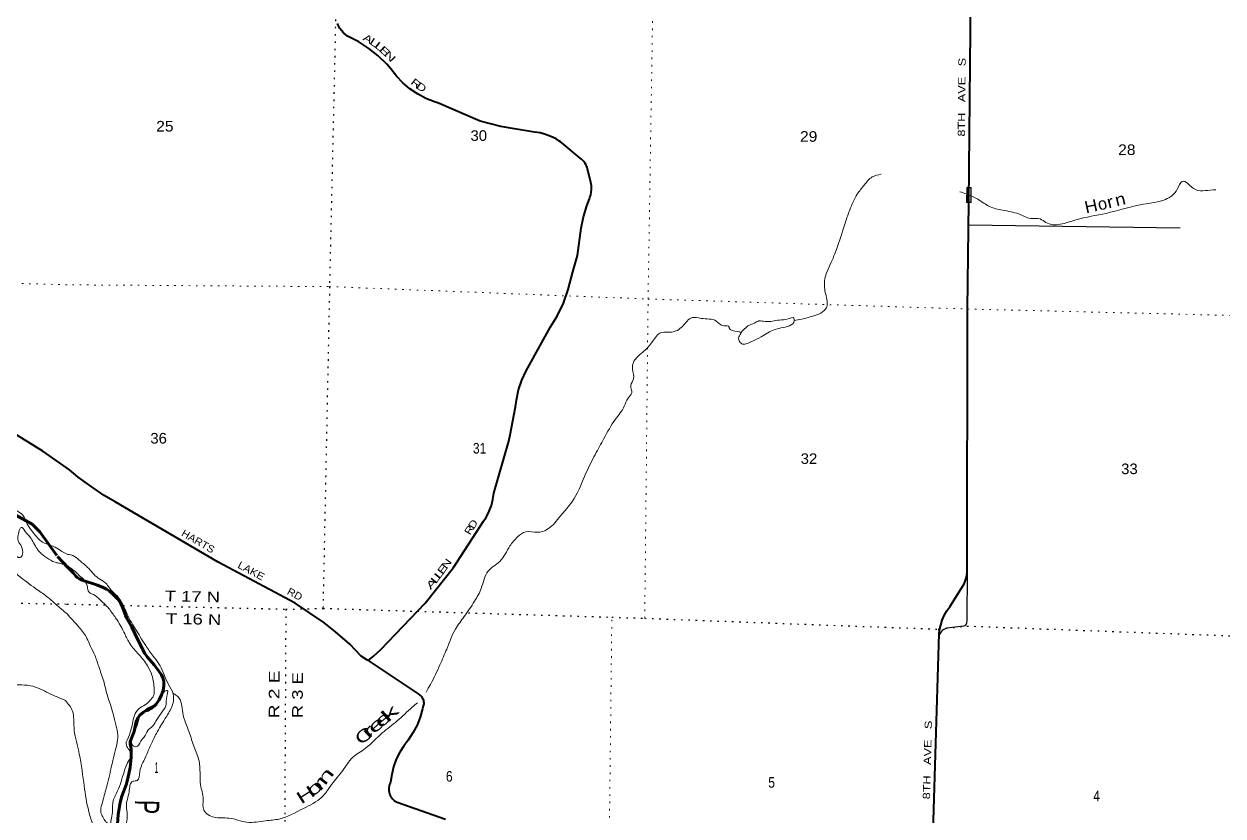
# Model space of a CAD drawing. Header units: feet. Extents: x -518066 to -250644, y -364975 to -177792.
# Drawn here: x -377218 to -357437, y -217029 to -203956 of the extents above; entities that cross this region are included whole.
import ezdxf
from ezdxf.enums import TextEntityAlignment as Align

# ---------------------------------------------------------------- set-up
doc = ezdxf.new("R2010")
doc.units = ezdxf.units.FT
doc.header["$LTSCALE"] = 80
doc.linetypes.add('DOTTED', pattern=[1.5, 0.3, -1.2])
doc.linetypes.add('LONG_DASH_SHORT_DASH', pattern=[9.9, 6, -1.2, 1.5, -1.2])
for name, color, linetype, lineweight in [('11', 7, 'LONG_DASH_SHORT_DASH', 60), ('26', 7, 'Continuous', 40), ('29', 7, 'Continuous', 25), ('39', 7, 'Continuous', 13), ('41', 7, 'Continuous', 13), ('6', 7, 'DOTTED', 25), ('61', 7, 'Continuous', 13), ('7', 7, 'DOTTED', 13)]:
    doc.layers.add(name, color=color, linetype=linetype, lineweight=lineweight)
doc.layers.add('12', color=7, linetype='Continuous')
doc.layers.add('27', color=7, linetype='Continuous')

msp = doc.modelspace()

# ---------------------------------------------------------------- linework, layer by layer
at = {"layer": '11'}
msp.add_line((-376573.82, -212845.03), (-376496.18, -212926.62), dxfattribs=at)
for points in [[(-377362.14, -212059.53), (-377085.19, -212211.47), (-376958.24, -212337), (-376666.54, -212743.07), (-376496.18, -212926.62)], [(-376496.18, -212926.62), (-376431.62, -212986.52), (-376407.69, -213012.98), (-376365.2, -213068.5), (-376339.11, -213093.72), (-376303.24, -213115.86), (-376257.91, -213135.88), (-376004.93, -213218.51), (-375910.78, -213256.12), (-375857.62, -213283.95), (-375807.56, -213316.85), (-375807.56, -213316.85), (-375755.18, -213363.13), (-375678.02, -213442.79), (-375643.94, -213486.79), (-375620.02, -213527.84), (-375599.71, -213572.11), (-375543.53, -213717.69), (-375524.11, -213759.22), (-375441.39, -213914.03), (-375340.44, -214123.08), (-375225.78, -214346.53), (-375186.87, -214401.9), (-375068.29, -214535.73), (-374991.18, -214636.09), (-374950.26, -214700.31), (-374927.32, -214750.39), (-374912.9, -214804.61), (-374908.84, -214879.07), (-374923.63, -214958.68), (-374948.48, -215027.2), (-374987.09, -215109.17), (-375037.21, -215182.84), (-375072.11, -215214.99), (-375184.69, -215268.73), (-375249.02, -215315.62), (-375305.17, -215364.89), (-375340.26, -215407.76), (-375361.39, -215448.64), (-375374.48, -215491.7), (-375402.35, -215632.6), (-375457.89, -215769.13), (-375465.66, -215798.95), (-375468.29, -215825.57), (-375466.38, -215847.56), (-375451.72, -215916.27), (-375449.39, -215933.84), (-375448.83, -215950.14), (-375448.58, -215992.9), (-375448.57, -216007.45), (-375449.35, -216060.76), (-375466.94, -216226.05), (-375504.96, -216410.12), (-375532.49, -216513.96), (-375603.49, -216702.9), (-375630.62, -216806.2), (-375662.23, -217005.66), (-375697.46, -217489.32)]]:
    msp.add_lwpolyline(points, dxfattribs=at)
at = {"layer": '26'}
msp.add_line((-361632.45, -206903.06), (-361597.59, -203349.83), dxfattribs=at)
for points in [[(-376469.61, -211317.64), (-376907.04, -211005.18), (-377442.04, -210674.49), (-380445.06, -208668.84), (-381224.55, -208156.54), (-381697.19, -207829.46), (-381864.3, -207736.32), (-382046.38, -207610.13), (-382214.28, -207465.61), (-382366.15, -207304.32), (-382856.29, -206757.82), (-383341.91, -206287.82), (-385327.75, -204547.1), (-385376.02, -204513.51), (-385504.03, -204410.22), (-385620.54, -204294.11), (-385724.27, -204166.47), (-385814.09, -204028.67), (-385889.02, -203882.25), (-386033.8, -203569.03), (-386519.78, -202799.86), (-386523.91, -202793.33)], [(-371540.68, -214462.41), (-371514.68, -214441.81), (-371455.42, -214394.88), (-371332.03, -214278.68), (-370599.29, -213517.43), (-370131.45, -212928.29), (-369635.77, -212164.31), (-369588.18, -212088.74), (-369542.65, -211997.68), (-369506.88, -211902.36), (-369481.27, -211803.83), (-369466.1, -211703.16), (-369219.58, -210839.98), (-369194.44, -210740.02), (-369108.73, -210276.04), (-369094.5, -210163.31), (-369058.59, -209997.26), (-369005.53, -209835.88), (-368935.88, -209680.92), (-368850.42, -209534.1), (-368531.48, -208957.46), (-368421.85, -208777.69), (-368319.18, -208564.42), (-368239.36, -208341.59), (-368162.37, -208048.3), (-368086.16, -207777.14), (-368023.77, -207328.28), (-367989.05, -207140.69), (-367934.91, -206957.75), (-367890.15, -206843.62), (-367881.03, -206821.12), (-367867.45, -206777.94), (-367858.46, -206733.58), (-367854.15, -206688.51), (-367854.58, -206643.25), (-367856.87, -206623.28), (-367859.75, -206598.2), (-367865.89, -206573.28), (-367922.15, -206345.13), (-367927.34, -206325.22), (-367936.85, -206298.85), (-367949.05, -206273.62), (-367963.83, -206249.8), (-367981.02, -206227.65), (-368000.43, -206207.43), (-368021.85, -206189.34), (-368045.04, -206173.6), (-368344.85, -205919.4), (-368365.49, -205901.9), (-368394.85, -205883.17), (-368440.33, -205854.17), (-368524.17, -205811.8), (-368611.97, -205778.42), (-368702.78, -205754.41), (-368795.6, -205740.02), (-369126.37, -205687.94), (-369351.78, -205649.79), (-369694.34, -205560.93), (-370381.19, -205262.53), (-370446.46, -205241.65), (-370588.27, -205184.11), (-370723.3, -205112.07), (-370850.05, -205026.3), (-370967.15, -204927.76), (-371073.3, -204817.51), (-371167.35, -204696.78), (-371232.36, -204621.57), (-371372.89, -204482.75), (-371527.16, -204359.38), (-371693.48, -204252.82), (-371870.03, -204164.22), (-371878.6, -204158.71), (-371915.6, -204131.47), (-371949.55, -204100.51), (-371980.08, -204066.17), (-372006.85, -204028.83), (-372029.58, -203988.89), (-372048, -203946.79)], [(-362228.95, -217649.45), (-362118.05, -214015.92), (-362111.47, -213959.28), (-362094.39, -213876.37), (-362068.74, -213795.7), (-362034.79, -213718.16), (-361992.92, -213644.59), (-361961.52, -213600.8), (-361943.54, -213575.73), (-361928.1, -213550.8), (-361709.22, -213197.49), (-361708.89, -213196.85), (-361688.28, -213151.56), (-361672.53, -213104.36), (-361661.79, -213055.78), (-361656.19, -213006.34), (-361649.7, -208660.66), (-361632.45, -206903.06)], [(-371540.68, -214462.41), (-371560.01, -214449.45), (-371657.01, -214388.4), (-371842.91, -214194.09), (-372080.86, -213988.28), (-372273.64, -213834), (-372746.26, -213516.02), (-374014.09, -212839), (-375714.74, -211844.79), (-375892.58, -211736.96), (-376130.24, -211571.21), (-376322.27, -211435.64), (-376469.61, -211317.64)], [(-371540.68, -214462.41), (-370717.7, -215014.14), (-370708.42, -215018.87), (-370693.85, -215027.9), (-370680.31, -215038.41), (-370667.94, -215050.28), (-370656.88, -215063.38), (-370647.24, -215077.55), (-370639.15, -215092.66), (-370632.67, -215108.54), (-370627.89, -215125), (-370624.86, -215141.87), (-370623.61, -215158.96), (-370624.15, -215176.1), (-370626.48, -215193.08), (-370630.57, -215209.73), (-370641.28, -215261.02), (-370680.44, -215398.53), (-370733.75, -215531.19), (-370800.64, -215657.55), (-370880.37, -215776.23), (-370948.64, -215864.7), (-371017.9, -215975.19), (-371075.23, -216092.32), (-371120.01, -216214.79), (-371151.74, -216341.28), (-371170.07, -216470.39), (-371179.11, -216488.37), (-371188.1, -216511.46), (-371194.62, -216535.36), (-371198.61, -216559.81), (-371200.02, -216584.54), (-371198.83, -216609.29), (-371195.07, -216633.78), (-371188.77, -216657.74), (-371180, -216680.9), (-371168.85, -216703.03), (-371155.45, -216723.87), (-371139.95, -216743.19), (-371122.51, -216760.79), (-371103.33, -216776.47), (-371082.61, -216790.06), (-371060.59, -216801.41), (-370262.52, -217079.15)]]:
    msp.add_lwpolyline(points, dxfattribs=at)
at = {"layer": '29'}
for p, q in [((-361636.5, -207272.67), (-358144.14, -207323.55)), ((-361659.77, -212990.43), (-361660.68, -213803.29))]:
    msp.add_line(p, q, dxfattribs=at)
msp.add_lwpolyline([(-361660.68, -213803.29), (-361669.96, -213845.52), (-361676.32, -213862.49), (-361691.16, -213885.83), (-361712.37, -213896.44), (-361996.48, -213930.38), (-362045.25, -213951.59), (-362068.57, -213966.44), (-362087.66, -213989.78), (-362119.46, -214038.57)], dxfattribs=at)
at = {"layer": '39'}
for points in [[(-364516.23, -208850.54), (-364384.57, -208826.03), (-364205.91, -208778.68), (-364073.51, -208728.04), (-363978.21, -208636.12), (-363992.13, -208416.42), (-364010.12, -208198.61), (-363900.61, -207889.78), (-363789.94, -207611.16), (-363666.3, -207230.29), (-363593.98, -207025.06), (-363469.74, -206764.93), (-363356.68, -206615.15), (-363223.95, -206482.02), (-363077.57, -206435.79)], [(-361777.96, -206726.08), (-361666.45, -206763.2), (-361481.46, -206850.42), (-361287.35, -206968.5), (-361073.53, -207030.78), (-360807.3, -207092.52), (-360611.88, -207164.35), (-360455.01, -207174.75), (-360357.96, -207233.79), (-359865.06, -207189.15), (-359366.37, -207082.3), (-358753.62, -206932.34), (-358384.63, -206852.06), (-358190.47, -206684.42), (-358112.21, -206553.8), (-357890.43, -206690.75), (-357727.7, -206707.35), (-357556, -206692.01)], [(-383071.21, -207421.95), (-382916.95, -207646.48), (-382853.04, -207891.77), (-382841.63, -208103.18), (-382844.31, -208312.67), (-382749.85, -208618.18), (-382627.25, -208921.48), (-382492.46, -209244.83), (-382318.87, -209660.58), (-382121.85, -209967.39), (-381910.83, -210262.03), (-381714.31, -210490.29), (-381498, -210668.07), (-381138.38, -210931.48), (-380993.45, -210954.65), (-380739.99, -210969.03), (-380394.33, -210936.44), (-380181.18, -210934.98), (-380032.5, -210915.83), (-379805.23, -210922.33), (-379515.74, -210910.28), (-379302.32, -210953.12), (-379024.51, -211001.57), (-378804.92, -211064.52), (-378603.09, -211179.96), (-378374.93, -211325.43), (-378159.14, -211422.64), (-377993.57, -211528.26), (-377781.43, -211683.91), (-377601.62, -211815.61), (-377339.1, -211989.04), (-377236.06, -212064.87), (-377164.75, -212209.4), (-377067.34, -212347.71), (-376913.49, -212507.79), (-376734.06, -212579.07), (-376621.06, -212640.73), (-376495.94, -212710.37), (-376492.61, -212711.14)], [(-370583.82, -214982.39), (-370511.75, -214856.89), (-370355.42, -214531.25), (-370243.31, -214272.8), (-370098.94, -213942.8), (-369956.1, -213737.52), (-369785.67, -213482.7), (-369674.98, -213274.51), (-369560, -212985.95), (-369370.16, -212828.25), (-369201.68, -212571.36), (-369076.54, -212421.93), (-368941.15, -212337.16), (-368745.98, -212346.61), (-368591.6, -212302.62), (-368392.67, -212108.95), (-368141.77, -211787.96), (-367946.58, -211370.85), (-367794.85, -211065.2), (-367650.24, -210797.59), (-367459.91, -210480.95), (-367314.77, -210265.67), (-367252.56, -210132.59), (-367191.67, -210045.75), (-367208.32, -209922.55), (-367160.83, -209811.19), (-367178.53, -209653.75), (-367163.25, -209541.5), (-366984.63, -209353.31), (-366849.26, -209198.12), (-366703.99, -209049.24), (-366534.53, -209041.88), (-366356.63, -208950.25), (-366195.26, -208801.82), (-366048.57, -208815.96), (-365795.98, -208861.21), (-365673.27, -208939.08), (-365585.2, -208959.63), (-365583.53, -208971.75), (-365444.2, -209031.97), (-365390.41, -209053.59), (-365422.55, -209121.1), (-365383.35, -209230.85), (-365215.22, -209199.31), (-365053.83, -209121.3), (-364945.13, -209053.9), (-364729.26, -208973.39), (-364510.19, -208850.7), (-364515.09, -208810.33), (-364608.16, -208823.83), (-364755.81, -208843.87), (-364869.13, -208860.84), (-364990.21, -208867.53), (-365094.73, -208858.59), (-365168.23, -208892.76), (-365260.03, -208932.46), (-365311.45, -208969.26), (-365388.28, -209049.62)], [(-384175.18, -209454.46), (-384143.98, -209465.63), (-384061.16, -209523.48), (-383957.82, -209645.63), (-383876.8, -209737.73), (-383692.73, -209905.66), (-383539.34, -209993.23), (-383071.61, -210181.37), (-382678.48, -210339.8), (-382260.77, -210566.55), (-381979.83, -210790.21), (-381396.66, -211106.47), (-381176.63, -211237.89), (-380855.39, -211473.36), (-380538.29, -211690.73), (-380180.96, -211909.84), (-379952.84, -212049.26), (-379715.07, -212126.19), (-379507.55, -212187.2), (-379275.66, -212288.33), (-378889.42, -212311.87), (-378684.4, -212298.38), (-378487.13, -212329.25), (-378386.31, -212372.87), (-378188.54, -212482.29), (-378003.14, -212545.48), (-377700.11, -212762.94), (-377465.78, -212930.52), (-377304.06, -213062.35), (-377027.22, -213273.95), (-376845.41, -213403.63), (-376645.21, -213577.49), (-376508.26, -213689.61)], [(-382269.96, -210075.16), (-382047.11, -210333.46), (-381832.43, -210571.67), (-381591.83, -210775.47), (-381321.17, -210962.94), (-381179.93, -211036.5), (-380925.96, -211131.44), (-380712.84, -211125.95), (-380501.77, -211114.43), (-380242.57, -211082.44), (-379983.27, -211066.56), (-379830.4, -211073.57), (-379432.01, -211111.12), (-379214.81, -211115.67), (-378960.92, -211196.51), (-378771.31, -211287.86), (-378515.13, -211413), (-378343.64, -211500.44), (-378168.09, -211595.92), (-377891.56, -211757.17), (-377605.14, -211894.18), (-377431.3, -212036), (-377392.17, -212178.73), (-377382.99, -212355.92), (-377384.01, -212511.02), (-377369.13, -212635.79), (-377312.02, -212762.29), (-377257.82, -212747.82), (-377242, -212705.42), (-377258.88, -212582.67), (-377311.74, -212492.39), (-377320.16, -212434.04), (-377304.64, -212345.31), (-377264.94, -212264.47), (-377196.15, -212330.47), (-377100.87, -212450.66), (-376982.99, -212645.23), (-376871.74, -212747.19), (-376745.71, -212826.5)], [(-376745.71, -212826.5), (-376701.61, -212841.82), (-376645.24, -212854.25), (-376585.55, -212870), (-376533.32, -212882.44), (-376511.77, -212894.04), (-376495.74, -212899.94)], [(-376492.61, -212711.14), (-376411.37, -212728.96), (-376306.72, -212804.3), (-376173.07, -212922.71), (-376083.14, -213019.78), (-375994.77, -213100.71), (-375883.96, -213172.21), (-375769.12, -213314.24), (-375680.8, -213397.18), (-375565.31, -213587.52), (-375514.09, -213699.61), (-375445.32, -213832.31), (-375377.94, -213942.83), (-375301.06, -214073.75), (-375210.32, -214213.1), (-375088.39, -214389.53), (-374993.22, -214514.91), (-374920.76, -214659.79), (-374852.79, -214820.64), (-374770.5, -214973.83), (-374752.98, -215137.3), (-374784.02, -215237.04), (-374892.17, -215427.2), (-375033.97, -215666.72), (-375125.96, -215855.31), (-375207.83, -216042.17), (-375255.09, -216145.48), (-375307.86, -216300.96), (-375348.15, -216442.7), (-375419.02, -216454.81), (-375484.5, -216632.07), (-375529.43, -216866.23), (-375515.47, -217013.51), (-375544.75, -217264.2), (-375542.65, -217403.1), (-375545.07, -217630.4), (-375543.77, -217797.44), (-375515.67, -217943.09), (-375466.04, -218111.48), (-375409.24, -218239.82), (-375349.68, -218342.08), (-375295.71, -218428.09), (-375211.6, -218446.53), (-375050.88, -218463.07), (-374939.22, -218504.41), (-374773.3, -218621.7), (-374614.85, -218789.09), (-374596.83, -218864.04), (-374560.16, -218991.82), (-374490.97, -219180.87), (-374436.98, -219337.31), (-374451.16, -219481.78), (-374438.64, -219608.9), (-374431.55, -219713.72), (-374426.8, -219830.56), (-374415.33, -219923.43), (-374383.62, -220012.85), (-374362.14, -220108.01), (-374332.1, -220185.31), (-374299.87, -220256.63), (-374295.26, -220307.06), (-374330.8, -220352.35), (-374335.6, -220450.81), (-374320.4, -220553.85), (-374305.87, -220681.02), (-374288.25, -220770.04), (-374269.19, -220879.22), (-374246.66, -221008.62)], [(-375529.61, -215807.86), (-375464.59, -215646.69), (-375428.21, -215500.82), (-375396.25, -215368.91), (-375316.38, -215252.42), (-375220.05, -215194.73), (-375135.22, -215116.61), (-375078.69, -215041.72), (-375069.68, -214937.34), (-375107.47, -214706.91), (-375181.54, -214547.91), (-375323.31, -214360.86), (-375471.42, -214183.7), (-375555.49, -214022.4), (-375681.98, -213793.53), (-375788.54, -213643.68), (-375854.77, -213563.37), (-375941.13, -213482.49), (-376045.27, -213389.05), (-376148.36, -213329.84), (-376172.08, -213242.66), (-376223.47, -213136.6), (-376311.78, -213053.66), (-376370.58, -212995.69), (-376425.82, -212953.91), (-376495.74, -212899.94)], [(-386580.29, -213115.06), (-386366.89, -213282.02), (-386207.82, -213462.56), (-385528.83, -213891.32), (-385324.33, -214158.82), (-384969.16, -214649.04), (-384568.3, -214964.6), (-384065.19, -215067.76), (-383681.7, -215071.23), (-383450.12, -214994.84), (-383211.67, -214821.91), (-382772.94, -214475.71), (-382403.58, -214026.25), (-382229.47, -213862.8), (-382144.53, -213793.13), (-382017.99, -213788.24), (-381917.37, -213762.99), (-381793.06, -213784.24), (-381558.84, -213635.42), (-381089.88, -213508.86), (-380181.98, -213474.81), (-379694.78, -213559.71), (-379295.07, -213776.65), (-378456.08, -214279.3), (-377752.68, -214672.06), (-377491.08, -214837.43), (-377111.93, -214879.1), (-376807.77, -215000.58), (-376532.25, -215122.86)], [(-376508.26, -213689.61), (-376411.36, -213799.18), (-376286.8, -213938.84), (-376219.61, -214025.68), (-376120.01, -214228.6), (-376048.67, -214376.14), (-375984.81, -214563.69), (-375902.69, -214804.25), (-375848.03, -215023.7), (-375775.32, -215245.8), (-375723.61, -215434.93), (-375681.47, -215609.62), (-375673.33, -215777.06), (-375706.98, -215928.91), (-375751.84, -216112.58), (-375785.19, -216256.38), (-375823.58, -216428.2), (-375869.88, -216595.71), (-375902.73, -216725.43), (-375935.23, -216845.1), (-375952.98, -216947.17), (-375938.74, -217000.04), (-375912.42, -217053.34), (-375885.89, -217100.6), (-375852.95, -217138.03), (-375823.54, -217161.23), (-375799.67, -217170.13)], [(-375135.66, -215579.42), (-375142.52, -215582.84), (-375201.24, -215668.1), (-375289.51, -215796.43), (-375372.67, -215886.68), (-375414.61, -215873.44), (-375445.11, -215812.22), (-375426.15, -215712.15), (-375400.1, -215646.47), (-375339.51, -215499.26), (-375301.69, -215373.55), (-375229.57, -215317.21), (-375146.17, -215289.34), (-375021.94, -215172.07), (-374952.82, -215079.43), (-374907.63, -214978.07), (-374858.63, -214955.29), (-374868.66, -215095.85), (-374875.89, -215208.33), (-374955.93, -215330.85), (-375040.29, -215463.32), (-375107.45, -215558.03), (-375132.29, -215581.49)], [(-374753.35, -215008.52), (-374678.22, -215058.9), (-374599.18, -215326.69), (-374493.38, -215645.54), (-374409.74, -215893.34), (-374329.51, -216118.92), (-374304.45, -216513.99), (-374262.87, -216752.57), (-374251.78, -216929.95), (-374081.89, -217049.36), (-373836.5, -217064.24), (-373540.19, -217130.83), (-373231.24, -217107.23), (-373008.81, -217079.21), (-372604.87, -216903.32), (-372305.45, -216718.49), (-372142.31, -216507.73), (-371958.4, -216275.42), (-371797.27, -216064.61), (-371587.46, -215913.5), (-371308.19, -215657.68), (-371060.78, -215459.33), (-370812.56, -215232.83), (-370723.32, -215159.44)], [(-376532.25, -215122.86), (-376418.17, -215297.42), (-376392.95, -215567.36), (-376321.29, -215938.72), (-376232.58, -216477.31), (-376161.88, -216900.94), (-376021.51, -217366.08), (-375914.31, -217774.3), (-375808.18, -218240.81), (-375664.92, -218657.74), (-375565.81, -218959.23), (-375403.6, -219330.26), (-375238.37, -219647.04), (-375092.63, -219929.28), (-374945.79, -220151.21), (-374846.8, -220458.72), (-374785.33, -220946.53), (-374781.64, -221403.1), (-374752.08, -221765.63), (-374804.07, -222295.58), (-374837.72, -222703.19), (-374877.05, -223201.19), (-374899.86, -223566.77), (-374970.55, -223909.34), (-374998.55, -224228.57), (-374987.65, -224620.92), (-375011.64, -225050.83), (-375121.03, -225418.83), (-375200.41, -225757.99), (-375275.25, -226010.1)], [(-374252.89, -226026.92), (-374156.7, -225860.3), (-374039.85, -225718.68), (-373944.21, -225614.7), (-373807.87, -225425.33), (-373728.22, -225316.88), (-373661.4, -225234.23), (-373630.3, -225132.48), (-373610.43, -225000.23), (-373577.04, -224888.48), (-373563.2, -224756.07), (-373557.42, -224623.43), (-373578.27, -224506.15), (-373622.54, -224362.06), (-373667.95, -224258.18), (-373700.12, -224184.85), (-373805.18, -224053.15), (-373868.88, -223954.8), (-373954.84, -223859.85), (-374039.08, -223775.01), (-374140.67, -223733.95), (-374251.1, -223791.24), (-374324.55, -223823.41), (-374429.58, -223832.56), (-374507.11, -223866.62), (-374635.15, -223905.31), (-374711.77, -223907.2), (-374770.8, -223857.27), (-374787.49, -223806.5), (-374790.34, -223693.75), (-374795.71, -223599.03), (-374769.87, -223398.54), (-374767.81, -223326.16), (-374762.9, -223153.25), (-374752.57, -223073.06), (-374722.8, -222947.12), (-374673.75, -222851.9), (-374589.84, -222805.95), (-374517.83, -222753.62), (-374414.89, -222676), (-374331.14, -222636.08), (-374258.57, -222563.65), (-374231.1, -222447.71), (-374239.39, -222385.11), (-374268.37, -222199.19), (-374281.05, -222078.11), (-374294.04, -221896.66), (-374296.65, -221775.86), (-374270.8, -221645.79), (-374215.48, -221542.7), (-374216.26, -221427.99), (-374261.55, -221320.09), (-374203.81, -221273.4), (-374165.17, -221189.97), (-374271.44, -221100.49), (-374359.96, -221096.02), (-374444.41, -221089.64), (-374580.57, -221059.7), (-374633.79, -221017.98), (-374662.45, -220962.85), (-374661.32, -220852.22), (-374701.92, -220649.88), (-374727.72, -220494.23), (-374773.89, -220346.06), (-374815.8, -220189.96), (-374880.15, -220043.3), (-374947.76, -219940.81), (-375025.26, -219832.02), (-375063.19, -219748.47), (-375139.56, -219599.46), (-375206.6, -219476.87), (-375266.69, -219322.27), (-375336.55, -219157.35), (-375398.47, -219067.1), (-375468.28, -218900.16), (-375509.96, -218736.02), (-375587.63, -218419.97), (-375649.39, -218253.26), (-375707.71, -218036.34), (-375748.94, -217856.12), (-375765.49, -217658.47), (-375772.44, -217477.19), (-375779.38, -217295.91), (-375787.18, -217144.78), (-375762.82, -216996.56), (-375757.96, -216896.09), (-375751.42, -216807.74), (-375720.44, -216710.01), (-375698.99, -216664.33), (-375625.74, -216497.35), (-375578.96, -216339.7), (-375521.99, -216178.3), (-375462.36, -216065.27), (-375442.76, -216013.5), (-375484.88, -215935.87), (-375529.08, -215860.19), (-375529.61, -215807.86)]]:
    msp.add_spline(points, degree=3, dxfattribs=at)
at = {"layer": '6'}
msp.add_line((-376506.14, -213530.16), (-375872.71, -213545.93), dxfattribs=at)
for points in [[(-371641.35, -182112.07), (-371758.05, -186928.41), (-371885.7, -192277.06), (-372014.5, -197595.49), (-372056.96, -202924.38), (-372177.06, -208291.34), (-372285.5, -213602.3)], [(-407878.03, -212968.2), (-404475.19, -213023.12), (-404268, -213033.79), (-399369.09, -213100.9), (-398858.34, -213099.41), (-394051.52, -213229.59), (-393552.76, -213240.26), (-388627.66, -213315.25), (-383364.49, -213428.2), (-382904.06, -213419), (-378087.4, -213516.88), (-377622.93, -213509.67), (-376506.14, -213530.16)], [(-375582.66, -213552.69), (-372898.4, -213615.43), (-372285.5, -213602.3), (-367520.38, -213746.93), (-366976.9, -213766.07), (-362128.13, -213945.22), (-361661.24, -213893.82), (-356790.32, -214073.59), (-356285.39, -214077.47), (-351465.45, -214231.78), (-350993.59, -214218.75), (-346095.65, -214369.09), (-345674.53, -214368.73), (-345138.63, -214389.57)], [(-372898.4, -213615.43), (-372926.61, -218868.25), (-372954.79, -224261.92), (-372956.9, -226048.27)]]:
    msp.add_lwpolyline(points, dxfattribs=at)
at = {"layer": '61'}
for p, q in [((-361590.19, -206653.31), (-361591.81, -206903.31)), ((-361591.81, -206903.31), (-361666.81, -206902.82))]:
    msp.add_line(p, q, dxfattribs=at)
msp.add_lwpolyline([(-361666.81, -206902.82), (-361665.19, -206652.82), (-361590.19, -206653.31)], dxfattribs=at)
msp.add_lwpolyline([(-361598.23, -206661.25), (-361657.24, -206660.86), (-361658.76, -206894.87), (-361599.75, -206895.26)], close=True, dxfattribs=at)
at = {"layer": '7'}
msp.add_line((-367575.18, -218615.51), (-367520.38, -213746.93), dxfattribs=at)
for points in [[(-366976.9, -213766.07), (-366922.01, -208495.88), (-366836.81, -203152.09), (-366794.07, -197813.15), (-366814.2, -192488.56), (-366757.87, -187168.11), (-366729.58, -181770.42), (-366717.73, -180356.31)], [(-361385.06, -180441.55), (-361418.17, -182189.81), (-361482.27, -187429.56), (-361496.31, -192751.19), (-361530.26, -198064.21), (-361601.72, -203350.03), (-361631.57, -206654.04)], [(-361633.82, -206903.04), (-361649.7, -208660.66), (-361661.24, -213893.82)], [(-382843.59, -208174.76), (-377491.88, -208233.67), (-376419.18, -208262.45)], [(-376419.18, -208262.45), (-372177.06, -208291.34), (-366922.01, -208495.88), (-361649.7, -208660.66), (-356334.1, -208790.42), (-350993.06, -208947.05), (-345621.26, -209101.03), (-345058.67, -209106.03)], [(-362128.13, -213945.22), (-362265.16, -219235.14), (-362388.87, -224479.39), (-362409.51, -226218.21)]]:
    msp.add_lwpolyline(points, dxfattribs=at)

# ---------------------------------------------------------------- texts
at = {"layer": '12', "width": 0.65}
msp.add_text('P', height=400, rotation=268.941, dxfattribs=at).set_placement((-375387.61, -216876.58), align=Align.CENTER)
at = {"layer": '27'}
for s, rotation, width, p in [('A', 330.221, 1.4, (-371574.1, -204251.88)), ('L', 326.134, 1.65, (-371471.81, -204315.36)), ('L', 322.047, 1.8, (-371388.47, -204377.54)), ('E', 317.96, 1.7, (-371304.66, -204452.64)), ('N', 313.874, 1.65, (-371222.32, -204531.81)), ('R', 321.167, 1.45, (-370785.86, -204987.45)), ('D', 325.81, 1.35, (-370694.25, -205050.7)), ('R', 59.073, 1.25, (-369821.99, -212338.91)), ('D', 59.073, 1.25, (-369759.81, -212242.32)), ('N', 53.363, 1.4, (-370198.1, -212899.52)), ('L', 51.46, 1.8, (-370323.05, -213069.46)), ('E', 53.363, 1.55, (-370264.91, -212989.4)), ('A', 49.788, 1.7, (-370449.8, -213234.16)), ('L', 51.46, 1.8, (-370382.23, -213146.1))]:
    msp.add_text(s, height=120, rotation=rotation, dxfattribs=dict(at, width=width)).set_placement(p, align=Align.CENTER)
for s, rotation, width, p in [('8TH   AVE   S', 89.482, 1.3, (-361693.99, -205815.18)), ('HARTS', 329.689, 1.1, (-374633.59, -212395.75)), ('LAKE', 331.898, 1.15, (-373705.82, -212924.26)), ('RD', 331.898, 1.1, (-372889.55, -213360.15)), ('8TH   AVE   S', 88.516, 1.3, (-362270.92, -216754.41))]:
    msp.add_text(s, height=120, rotation=rotation, dxfattribs=dict(at, width=width)).set_placement(p)
at = {"layer": '41'}
for s, rotation, width, p in [('H', 12.215, 1.1, (-359697.34, -207082.99)), ('r', 13.7, 1.15, (-359325.73, -207000.35)), ('n', 13.736, 1.15, (-359193.17, -206967.02)), ('k', 41.139, 2.1, (-371224.74, -215500.29)), ('e', 42.006, 1.9, (-371446.9, -215688.92)), ('e', 39.555, 1.8, (-371340.42, -215591.67)), ('C', 37.095, 1.5, (-371667.22, -215868.14)), ('r', 42.623, 2.15, (-371539.45, -215769.44)), ('r', 50.769, 2, (-372333.87, -216635.43)), ('n', 52.322, 1.85, (-372254.03, -216539.7)), ('H', 32.551, 1.55, (-372644.39, -216840.12)), ('o', 39.832, 1.8, (-372467.74, -216728.47))]:
    msp.add_text(s, height=200, rotation=rotation, dxfattribs=dict(at, width=width)).set_placement(p)
msp.add_text('o', height=200, rotation=12.807, dxfattribs=at).set_placement((-359479, -207035.59))
at = {"layer": '6'}
for s, rotation, width, p in [('T 17 N', 358.661, 1.3, (-374897.6, -213482.4)), ('T 16 N', 358.661, 1.3, (-374878.07, -213855.51)), ('R 2 E', 89.692, 1.35, (-373005.46, -215416.74)), ('R 3 E', 89.692, 1.3, (-372620.69, -215415.5))]:
    msp.add_text(s, height=175, rotation=rotation, dxfattribs=dict(at, width=width)).set_placement(p)
at = {"layer": '7'}
for s, width, p in [('25', 1.1, (-375036.88, -205731.46)), ('30', 1.05, (-369851.46, -205885.87)), ('29', 1.1, (-364415.85, -205900.25)), ('28', 1.1, (-359166.7, -206119.22)), ('36', 1.05, (-375133.66, -210881.48)), ('31', 0.85, (-369811.86, -211046.55)), ('32', 1.05, (-364404.39, -211217.83)), ('33', 1.05, (-359116.73, -211386.28)), ('1', 0.4, (-375063.81, -216317.91)), ('6', 0.85, (-370257.33, -216462.17)), ('5', 0.85, (-364939.33, -216561.9)), ('4', 0.85, (-359578.02, -216785.49))]:
    msp.add_text(s, height=175, dxfattribs=dict(at, width=width)).set_placement(p)

doc.saveas('drawing.dxf')
